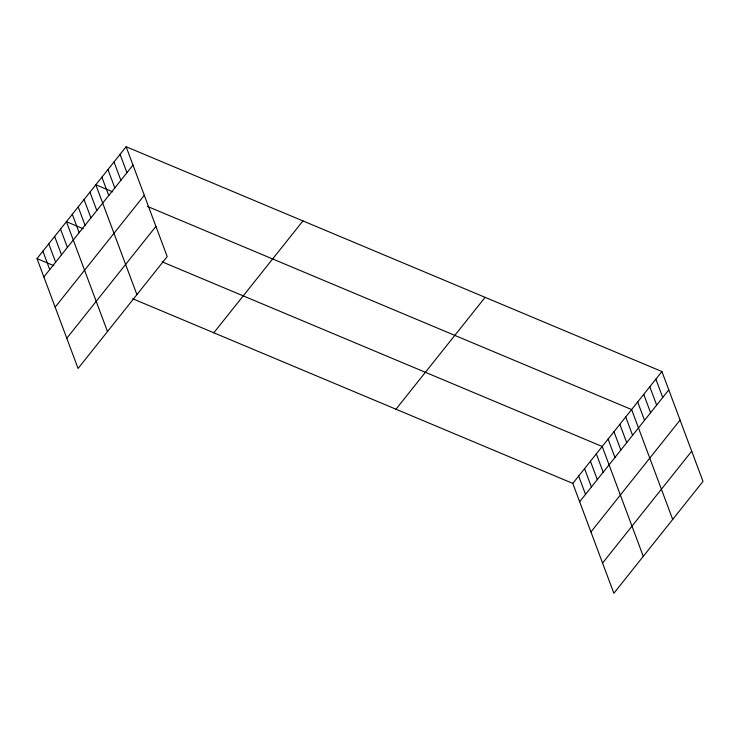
<?xml version="1.0" encoding="UTF-8"?>
<svg xmlns="http://www.w3.org/2000/svg" width="740" height="740" viewBox="0 0 740 740"><rect width="100%" height="100%" fill="white"/><g stroke="black" fill="none" stroke-linecap="round" stroke-linejoin="round"><path stroke-width="1.11" d="M126.142 146.733L167.212 256.595L78.079 368.464L37 258.602L126.142 146.733L661.921 371.536L703 481.398L613.858 593.267L572.788 483.405L132.774 298.784M43.864 276.954L132.996 165.085M55.148 307.156L144.291 195.277M66.785 338.263L155.927 226.394M213.814 332.787L302.947 220.918M395.974 409.22L485.116 297.351M572.788 483.405L661.921 371.536M579.642 501.757L668.784 389.888M590.936 531.958L680.079 420.079M602.573 563.066L691.706 451.197M112.674 191.836L95.83 184.769L136.909 294.631M147.399 206.404L631.618 409.572L672.697 519.434M83.259 228.753L66.415 221.686L107.494 331.548M162.19 261.868L602.203 446.488L643.273 556.351M37 258.602L53.835 265.669M655.862 379.139L662.726 397.491M649.803 386.752L656.658 405.095M643.735 394.355L650.599 412.707M637.677 401.968L644.54 420.311M625.735 416.953L632.598 435.305M619.852 424.335L626.715 442.687M613.969 431.725L620.832 450.068M608.086 439.107L614.949 457.459M596.32 453.87L603.183 472.222M590.437 461.251L597.3 479.603M584.554 468.642L591.408 486.985M578.671 476.024L585.525 494.376M120.074 154.336L126.938 172.688M114.016 161.949L120.879 180.292M107.957 169.553L114.811 187.904M101.889 177.165L108.752 195.508M89.947 192.15L96.811 210.502M84.064 199.532L90.927 217.884M78.181 206.922L85.044 225.265M72.298 214.304L79.162 232.656M60.532 229.067L67.395 247.419M54.649 236.449L61.513 254.8M48.766 243.839L55.63 262.182M42.883 251.221L49.747 269.573"/></g></svg>
